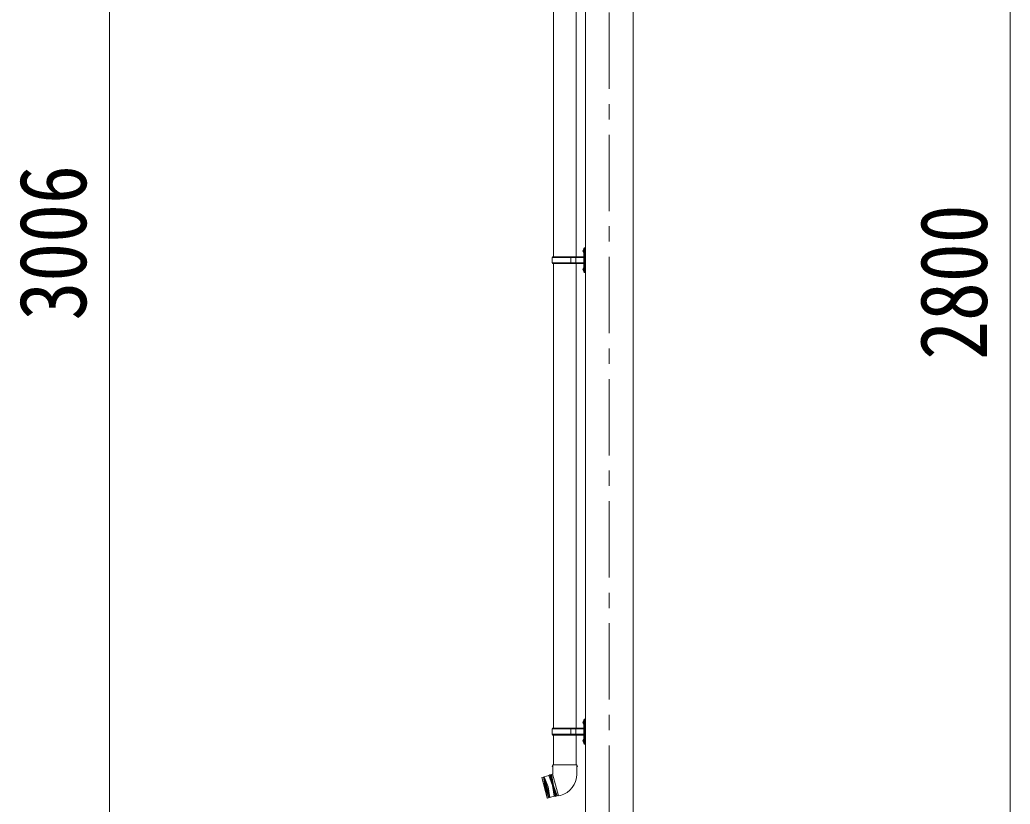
# Model space of a CAD drawing. Units: millimetres at full size, sheet at 1:40. Extents: x -11243 to 11243, y -7760 to 7760.
# Drawn here: x 1062 to 3655, y -4732 to -2677 of the extents above; entities that cross this region are included whole.
import ezdxf
from ezdxf.enums import TextEntityAlignment as Align

# ---------------------------------------------------------------- set-up
doc = ezdxf.new("R2010")
doc.units = ezdxf.units.MM
doc.header["$LTSCALE"] = 40
doc.linetypes.add('CHAIN1', pattern=[8, 5, -1, 1, -1])
doc.layers.add('0-3_ELV2', color=7, linetype='Continuous', lineweight=9)
doc.layers.add('0-6_OTH_LINE', color=6, linetype='Continuous', lineweight=9)
doc.styles.add('ＭＳ ゴシック', font='')
doc.styles.get('ＭＳ ゴシック').set_extended_font_data('MS Gothic')

msp = doc.modelspace()

# ---------------------------------------------------------------- linework, layer by layer
at = {"layer": '0-3_ELV2', "color": 5, "linetype": 'CHAIN1'}
msp.add_line((2605.17, -1698.29), (2605.17, -5318.73), dxfattribs=at)
at = {"layer": '0-3_ELV2', "color": 4}
for p, q in [((2542.67, -1969.22), (2542.67, -5268.12)), ((2667.67, -1969.22), (2667.67, -5268.12))]:
    msp.add_line(p, q, dxfattribs=at)
at = {"layer": '0-3_ELV2'}
for p, q in [((2458.82, -2186.12), (2458.82, -3298.11)), ((2518.52, -2186.12), (2518.52, -3298.11)), ((2536.37, -3280.97), (2538.42, -3281.97)), ((2537.64, -3278.97), (2538.27, -3278.97)), ((2537.64, -3278.97), (2537.64, -3287.27)), ((2537.64, -3287.27), (2538.27, -3287.27)), ((2538.27, -3278.97), (2538.67, -3279.37)), ((2538.42, -3281.97), (2539.03, -3283.12)), ((2540.67, -3274.62), (2538.67, -3276.62)), ((2538.67, -3276.62), (2538.67, -3337.62)), ((2540.67, -3274.62), (2540.67, -3339.62)), ((2540.67, -3274.62), (2542.67, -3274.62)), ((2542.67, -3339.62), (2542.67, -3274.62)), ((2455.67, -3300.12), (2456.67, -3298.12)), ((2455.67, -3314.12), (2455.67, -3300.12)), ((2504.17, -3300.12), (2455.67, -3300.12)), ((2455.67, -3314.12), (2456.67, -3316.12)), ((2504.17, -3314.12), (2455.67, -3314.12)), ((2538.17, -3298.12), (2456.67, -3298.12)), ((2456.67, -3316.12), (2538.17, -3316.12)), ((2458.82, -3316.11), (2458.82, -4533.12)), ((2504.17, -3316.12), (2504.17, -3298.12)), ((2504.92, -3298.12), (2506.92, -3300.12)), ((2504.92, -3316.12), (2506.92, -3314.12)), ((2538.17, -3300.12), (2506.92, -3300.12)), ((2538.17, -3314.12), (2506.92, -3314.12)), ((2517.3, -3300.12), (2515.3, -3298.12)), ((2517.3, -3314.12), (2515.3, -3316.12)), ((2517.3, -3314.12), (2517.3, -3300.12)), ((2518.52, -3316.11), (2518.52, -4533.12)), ((2536.37, -3328.97), (2538.42, -3329.97)), ((2537.64, -3326.97), (2538.27, -3326.97)), ((2537.64, -3326.97), (2537.64, -3335.27)), ((2537.64, -3335.27), (2538.27, -3335.27)), ((2538.27, -3326.97), (2538.27, -3335.27)), ((2538.27, -3326.97), (2538.67, -3327.37)), ((2538.27, -3335.27), (2538.67, -3334.87)), ((2538.42, -3329.97), (2539.03, -3331.12)), ((2538.67, -3337.62), (2540.67, -3339.62)), ((2542.67, -3339.62), (2540.67, -3339.62)), ((2540.67, -4509.62), (2538.67, -4511.62)), ((2540.67, -4509.62), (2540.67, -4574.62)), ((2540.67, -4509.62), (2542.67, -4509.62)), ((2542.67, -4574.62), (2542.67, -4509.62)), ((2455.67, -4535.12), (2456.67, -4533.12)), ((2455.67, -4549.12), (2455.67, -4535.12)), ((2504.17, -4535.12), (2455.67, -4535.12)), ((2538.17, -4533.12), (2456.67, -4533.12)), ((2504.17, -4551.12), (2504.17, -4533.12)), ((2504.92, -4533.12), (2506.92, -4535.12)), ((2538.17, -4535.12), (2506.92, -4535.12)), ((2517.3, -4535.12), (2515.3, -4533.12)), ((2517.3, -4549.12), (2517.3, -4535.12)), ((2536.37, -4515.97), (2538.42, -4516.97)), ((2537.64, -4513.97), (2538.27, -4513.97)), ((2537.64, -4513.97), (2537.64, -4522.27)), ((2537.64, -4522.27), (2538.27, -4522.27)), ((2538.27, -4513.97), (2538.67, -4514.37)), ((2538.42, -4516.97), (2539.03, -4518.12)), ((2538.67, -4511.62), (2538.67, -4572.62)), ((2455.67, -4549.12), (2456.67, -4551.12)), ((2504.17, -4549.12), (2455.67, -4549.12)), ((2456.67, -4551.12), (2538.17, -4551.12)), ((2458.82, -4551.12), (2458.82, -4628.99)), ((2504.92, -4551.12), (2506.92, -4549.12)), ((2538.17, -4549.12), (2506.92, -4549.12)), ((2517.3, -4549.12), (2515.3, -4551.12)), ((2518.52, -4551.12), (2518.52, -4628.99)), ((2537.64, -4561.97), (2538.27, -4561.97)), ((2537.64, -4561.97), (2537.64, -4570.27)), ((2538.27, -4561.97), (2538.27, -4570.27)), ((2538.27, -4561.97), (2538.67, -4562.37)), ((2536.37, -4563.97), (2538.42, -4564.97)), ((2537.64, -4570.27), (2538.27, -4570.27)), ((2538.27, -4570.27), (2538.67, -4569.87)), ((2538.42, -4564.97), (2539.03, -4566.12)), ((2538.67, -4572.62), (2540.67, -4574.62)), ((2542.67, -4574.62), (2540.67, -4574.62)), ((2456.97, -4628.99), (2455.27, -4633.49)), ((2457, -4633.99), (2455.27, -4633.49)), ((2520.37, -4628.99), (2456.97, -4628.99)), ((2456.97, -4628.99), (2457.11, -4652.23)), ((2520.37, -4628.99), (2520.22, -4653.99)), ((2428.39, -4662.51), (2428.74, -4661.9)), ((2428.39, -4662.51), (2442.7, -4715.93)), ((2446.61, -4657.11), (2428.74, -4661.9)), ((2443.31, -4716.28), (2428.74, -4661.9)), ((2432.61, -4660.87), (2447.18, -4715.25)), ((2437, -4688.83), (2432.61, -4660.87)), ((2434.54, -4660.35), (2449.11, -4714.73)), ((2444.72, -4686.76), (2434.54, -4660.35)), ((2449.25, -4655.37), (2446.61, -4657.11)), ((2449.25, -4655.37), (2451.18, -4654.85)), ((2464.34, -4711.69), (2449.25, -4655.37)), ((2454.15, -4654.32), (2451.18, -4654.85)), ((2451.18, -4654.85), (2466.27, -4711.17)), ((2457.04, -4653.54), (2454.15, -4654.32)), ((2454.15, -4654.32), (2458.73, -4683.01)), ((2457.11, -4652.23), (2456.72, -4652.34)), ((2456.72, -4652.34), (2472.33, -4710.58)), ((2437, -4688.83), (2447.18, -4715.25)), ((2444.72, -4686.76), (2449.11, -4714.73)), ((2469.11, -4710.15), (2458.73, -4683.01)), ((2443.31, -4716.28), (2442.7, -4715.93)), ((2461.18, -4711.5), (2443.31, -4716.28)), ((2464.34, -4711.69), (2461.18, -4711.5)), ((2464.34, -4711.69), (2466.27, -4711.17)), ((2469.11, -4710.15), (2466.27, -4711.17)), ((2472, -4709.37), (2469.11, -4710.15)), ((2472.33, -4710.58), (2477.24, -4709.26))]:
    msp.add_line(p, q, dxfattribs=at)
for points in [[(2536.37, -3285.27), (2538.42, -3284.27), (2539.03, -3283.12)], [(2538.27, -3278.97), (2538.27, -3287.27), (2538.67, -3286.87)], [(2536.37, -3333.27), (2538.42, -3332.27), (2539.03, -3331.12)], [(2536.37, -4520.27), (2538.42, -4519.27), (2539.03, -4518.12)], [(2538.27, -4513.97), (2538.27, -4522.27), (2538.67, -4521.87)], [(2536.37, -4568.27), (2538.42, -4567.27), (2539.03, -4566.12)], [(2520.37, -4628.99), (2521.87, -4633.49), (2520.34, -4633.99)], [(2446.61, -4657.11), (2456.8, -4683.53), (2461.18, -4711.5)]]:
    msp.add_lwpolyline(points, dxfattribs=at)
for centre, radius, start, end in [((2541.97, -3283.12), 6, 136.21765, 223.78235), ((2538.17, -3297.62), 0.5, 270, 0), ((2538.17, -3299.62), 0.5, 270, 0), ((2538.17, -3314.62), 0.5, 0, 90), ((2538.17, -3316.62), 0.5, 0, 90), ((2541.97, -3331.12), 6, 136.21765, 223.78235), ((2541.97, -4518.12), 6, 136.21765, 223.78235), ((2538.17, -4532.62), 0.5, 270, 0), ((2538.17, -4534.62), 0.5, 270, 0), ((2541.97, -4566.12), 6, 136.21765, 223.78235), ((2538.17, -4549.62), 0.5, 0, 90), ((2538.17, -4551.62), 0.5, 0, 90), ((2462.23, -4653.24), 58, 285, 359.65623)]:
    msp.add_arc(centre, radius, start, end, dxfattribs=at)
at = {"layer": '0-6_OTH_LINE'}
for p, q in [((1296.7, -4768.12), (1296.7, -1761.88)), ((3654.56, -1968.12), (3654.56, -4768.12))]:
    msp.add_line(p, q, dxfattribs=at)

# ---------------------------------------------------------------- texts
at = {"layer": '0-3_ELV2', "style": 'ＭＳ ゴシック', "width": 0.85}
for s, p in [('3006', (1288.7, -3465)), ('2800', (3646.56, -3568.12))]:
    msp.add_text(s, height=176, rotation=90, dxfattribs=at).set_placement(p, align=Align.BOTTOM_LEFT)

doc.saveas('drawing.dxf')
